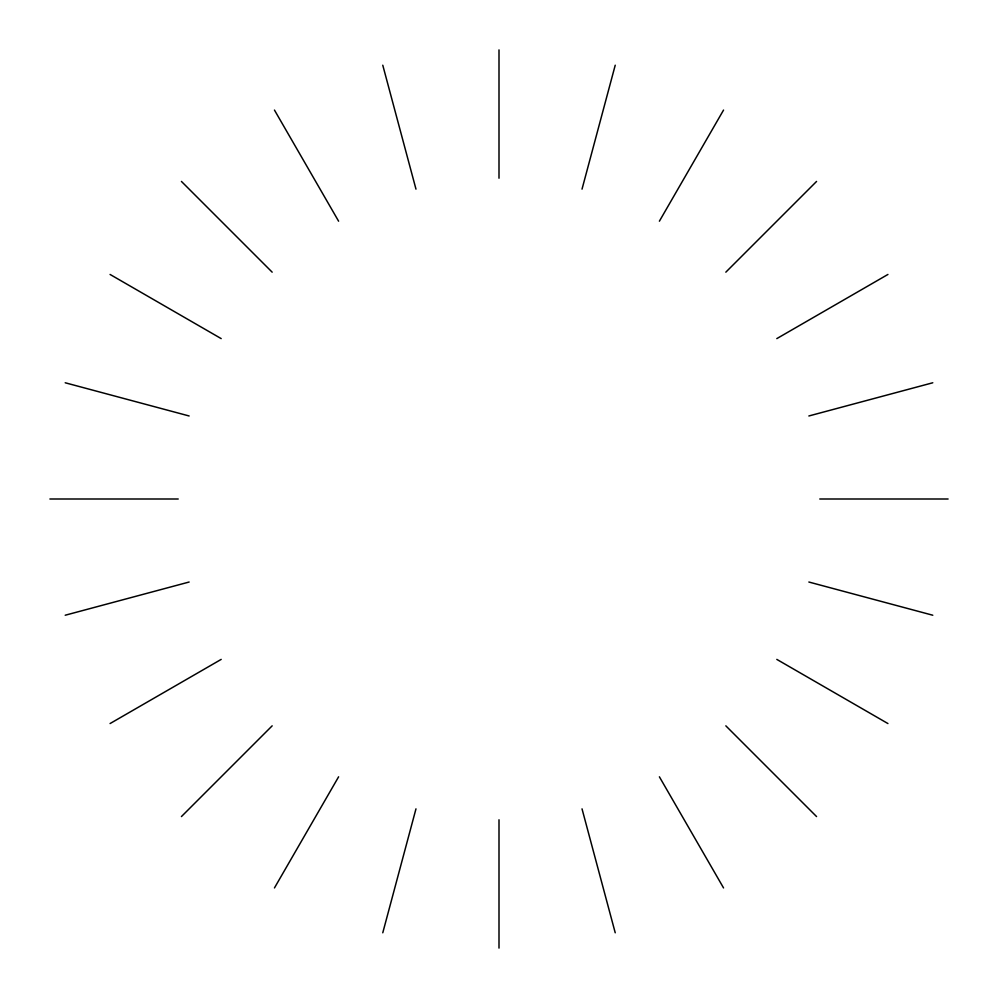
<?xml version="1.0" encoding="UTF-8"?>
<svg xmlns="http://www.w3.org/2000/svg" width="998" height="998" viewBox="0 0 998 998"><rect width="100%" height="100%" fill="white"/><g stroke="black" fill="none" stroke-linecap="round" stroke-linejoin="round"><path stroke-width="1.5" d="M382.77 932.793L415.979 808.854M582.021 189.146L615.23 65.207M274.45 887.933L338.609 776.806M659.391 221.194L723.55 110.067M181.436 816.564L272.167 725.833M725.833 272.167L816.564 181.436M110.067 723.55L221.194 659.391M776.806 338.609L887.933 274.45M65.207 615.23L189.146 582.021M808.854 415.979L932.793 382.77M49.9 499L178.218 499M819.782 499L948.1 499M65.207 382.77L189.146 415.979M808.854 582.021L932.793 615.23M110.067 274.45L221.194 338.609M776.806 659.391L887.933 723.55M181.436 181.436L272.167 272.167M725.833 725.833L816.564 816.564M274.45 110.067L338.609 221.194M659.391 776.806L723.55 887.933M382.77 65.207L415.979 189.146M582.021 808.854L615.23 932.793M499 49.9L499 178.218M499 819.782L499 948.1"/></g></svg>
